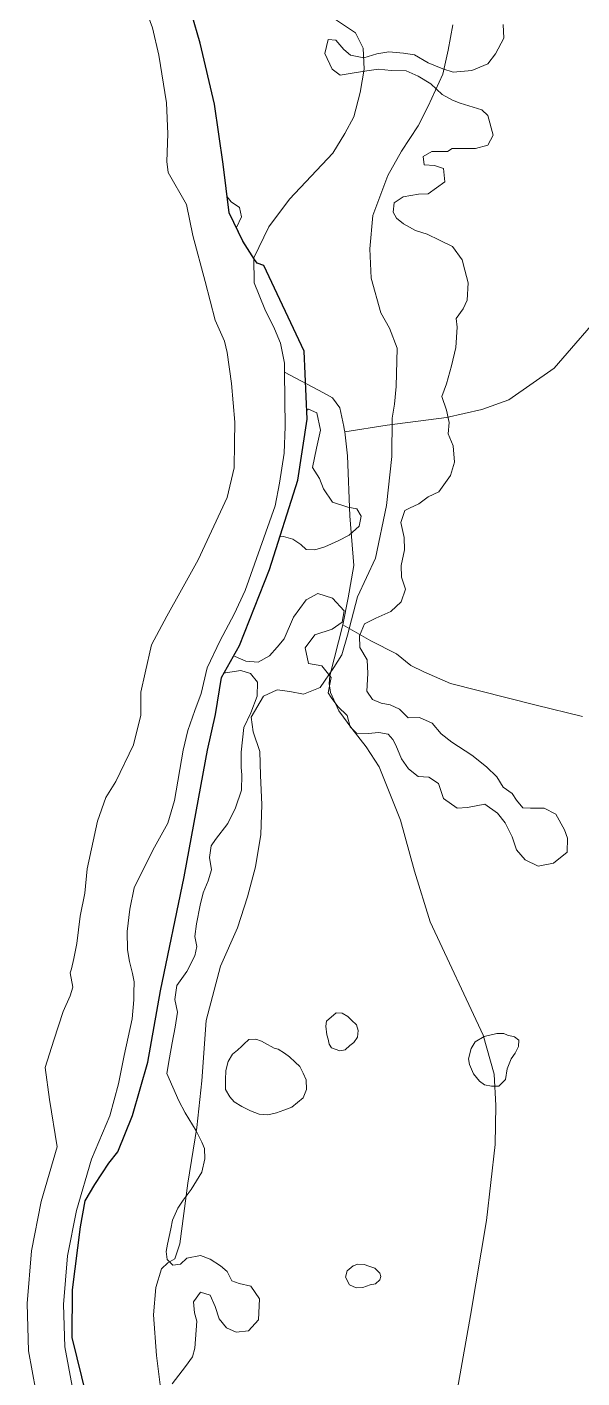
# Model space of a CAD drawing. Header units: metres. Extents: x 4652992 to 4879070, y 2074171 to 2309877.
# Drawn here: x 4653479.9 to 4653539, y 2307479.6 to 2307623.4 of the extents above; entities that cross this region are included whole.
import ezdxf

# ---------------------------------------------------------------- set-up
doc = ezdxf.new("R2010")
doc.units = ezdxf.units.M
doc.header["$MEASUREMENT"] = 0
doc.linetypes.add('DGN Style 3', pattern=[92.779933, 66.271381, -26.508552])
for name, color, linetype, lineweight in [('Level 1', 2, 'Continuous', 0), ('Level 2', 6, 'Continuous', 0), ('Level 20', 30, 'DGN Style 3', 0), ('Level 40', 1, 'Continuous', 0)]:
    doc.layers.add(name, color=color, linetype=linetype, lineweight=lineweight)
doc.layers.add('Limite', color=38, linetype='Continuous', lineweight=0, plot=False)

msp = doc.modelspace()

# ---------------------------------------------------------------- linework, layer by layer
at = {"layer": 'Level 1'}
for points in [[(4653583.761294, 2307629.454531, 1337), (4653579.333681, 2307629.091311, 1331), (4653576.785525, 2307628.509524, 1329), (4653574.408083, 2307627.282717, 1325), (4653572.596926, 2307625.109499, 1322), (4653569.90613, 2307621.621889, 1319), (4653566.29468, 2307616.858095, 1315), (4653563.796694, 2307615.666506, 1313.625), (4653558.629885, 2307613.290713, 1309.5625), (4653555.75049, 2307610.315676, 1308.1875), (4653552.144717, 2307603.135927, 1304.3125), (4653548.044924, 2307598.756289, 1301.5875), (4653541.835329, 2307593.791079, 1298.1625), (4653536.034487, 2307587.104677, 1294.9375), (4653531.202517, 2307583.740298, 1293.35), (4653528.337099, 2307582.712527, 1293.025), (4653524.591128, 2307581.871096, 1292.4125), (4653518.257509, 2307581.032717, 1291.1125), (4653513.743475, 2307580.326109, 1289.653615)], [(4653524.489321, 2307471.241091, 1296.2875), (4653527.149111, 2307486.240725, 1295.2125), (4653528.855288, 2307496.356875, 1293.9875), (4653529.764284, 2307504.466921, 1293.75), (4653529.826479, 2307508.62073, 1293.75), (4653529.64789, 2307511.936892, 1293.75), (4653528.487673, 2307516.105105, 1293.6375), (4653522.855288, 2307528.14728, 1292.9), (4653521.165285, 2307533.561526, 1292.4125), (4653519.692873, 2307538.990908, 1292.125), (4653517.412722, 2307544.653078, 1291.45), (4653516.030886, 2307546.784914, 1291.2125), (4653514.487917, 2307548.73633, 1291.075), (4653513.114687, 2307550.621279, 1290.9375), (4653512.247683, 2307552.582278, 1290.65), (4653512.084292, 2307553.536318, 1290.525), (4653512.165896, 2307554.346133, 1290.375), (4653513.546511, 2307559.785525, 1290.3688), (4653514.125124, 2307562.650515, 1290.275), (4653514.710879, 2307566.099306, 1290.25), (4653514.274477, 2307571.397097, 1290.25), (4653514.042727, 2307577.791323, 1290.0875), (4653513.743475, 2307580.326109, 1289.7789), (4653513.70331, 2307580.666323, 1289.7375), (4653513.651536, 2307580.907291, 1289.6536), (4653513.224917, 2307582.892885, 1288.9625), (4653512.434695, 2307583.953676, 1288.6375), (4653511.471682, 2307584.496889, 1288.35), (4653507.340373, 2307586.706188, 1287.688877)], [(4653539.047488, 2307550.019472, 1295.3), (4653534.1131, 2307551.238283, 1294.6), (4653525.019289, 2307553.539675, 1293.675), (4653522.18268, 2307554.772097, 1293.2375), (4653520.781679, 2307555.470522, 1292.85), (4653519.27112, 2307556.69208, 1292), (4653516.511721, 2307558.066286, 1291), (4653513.546511, 2307559.785525, 1290.3688)]]:
    msp.add_polyline3d(points, dxfattribs=at)
at = {"layer": 'Level 2'}
for points in [[(4653480.8631, 2307478.222719, 1291.3224), (4653480.078676, 2307482.485476, 1291.1474), (4653479.926882, 2307487.533327, 1290.9474), (4653480.390688, 2307493.118899, 1290.7974), (4653481.416079, 2307498.363711, 1290.6974), (4653483.134524, 2307504.209475, 1290.5099), (4653482.310122, 2307509.239077, 1290.2745), (4653481.841677, 2307512.652102, 1290.1403), (4653482.775088, 2307515.56708, 1290.0599), (4653483.78113, 2307518.601687, 1290.0599), (4653484.507326, 2307520.266299, 1290.0496), (4653484.810305, 2307521.205691, 1290.0474), (4653484.515688, 2307522.743532, 1289.9829), (4653484.654482, 2307523.144106, 1289.9478), (4653484.899477, 2307524.265505, 1289.8599), (4653485.243532, 2307525.841311, 1289.8349), (4653485.590884, 2307528.752688, 1289.8349), (4653486.0683, 2307531.208132, 1289.827), (4653486.314272, 2307533.788332, 1289.7893), (4653487.427126, 2307538.867495, 1289.6284), (4653488.322329, 2307541.416079, 1289.5994), (4653489.371279, 2307543.089724, 1289.5629), (4653491.262087, 2307546.99988, 1289.3535), (4653492.058108, 2307550.166689, 1289.2474), (4653492.024721, 2307552.622683, 1289.1956), (4653492.510927, 2307554.678713, 1289.1099), (4653493.166872, 2307557.649477, 1289.1099), (4653494.797915, 2307560.701479, 1289.1099), (4653496.358889, 2307563.499697, 1289.0994), (4653498.14789, 2307566.70093, 1288.9748), (4653501.244875, 2307573.329104, 1288.2459), (4653501.961733, 2307576.509707, 1288.0519), (4653502.007082, 2307579.130129, 1287.9545), (4653502.043886, 2307581.369082, 1287.8599), (4653501.7027, 2307585.474673, 1287.7142), (4653501.243532, 2307588.774477, 1287.6724), (4653500.963686, 2307590.006289, 1287.6724), (4653499.958132, 2307592.214113, 1287.6724), (4653498.873904, 2307596.341677, 1287.6724), (4653497.587527, 2307601.231325, 1287.6724), (4653496.905886, 2307604.534304, 1287.6724), (4653494.948122, 2307607.96448, 1287.6724), (4653494.808108, 2307609.109926, 1287.6724), (4653494.921084, 2307612.073488, 1287.4099), (4653494.766909, 2307615.371279, 1287.0974), (4653493.946108, 2307620.44269, 1286.6099), (4653493.277895, 2307623.356692, 1286.4349), (4653491.103884, 2307629.300722, 1286.0849)], [(4653511.809695, 2307624.88312, 1286.8625), (4653514.889895, 2307622.810488, 1287.1), (4653515.7157, 2307621.184878, 1287.225), (4653515.821108, 2307618.94031, 1287.425), (4653515.383486, 2307616.471316, 1287.6), (4653514.700686, 2307613.868899, 1287.6625), (4653513.762331, 2307612.092531, 1287.6625), (4653512.481692, 2307610.01813, 1287.6625), (4653507.868899, 2307605.100527, 1287.6625), (4653505.662722, 2307602.172915, 1287.6625), (4653504.086123, 2307598.865114, 1287.6625), (4653504.101931, 2307596.208132, 1287.6625), (4653505.258486, 2307593.401491, 1287.6625), (4653506.259524, 2307591.306887, 1287.6625), (4653506.918886, 2307589.778506, 1287.6625), (4653507.32709, 2307587.655276, 1287.6625), (4653507.340373, 2307586.706188, 1287.688877), (4653507.421511, 2307580.908694, 1287.85), (4653507.304323, 2307578.064089, 1287.95), (4653506.803286, 2307574.868899, 1288.075), (4653506.348879, 2307572.465884, 1288.2625), (4653503.141726, 2307563.427126, 1289.0125), (4653501.987124, 2307560.926089, 1289.0875), (4653500.490725, 2307558.127321, 1289.1), (4653499.093508, 2307555.214907, 1289.1), (4653498.474306, 2307552.476687, 1289.1), (4653497.779909, 2307550.680117, 1289.175), (4653497.045107, 2307548.552675, 1289.2375), (4653496.559084, 2307546.434328, 1289.325), (4653495.62488, 2307541.078676, 1289.55), (4653494.921511, 2307538.666689, 1289.5875), (4653493.31769, 2307535.798281, 1289.625), (4653491.342104, 2307531.774294, 1289.775), (4653490.853884, 2307529.502077, 1289.825), (4653490.589297, 2307527.12073, 1289.825), (4653490.639284, 2307525.197085, 1289.825), (4653490.834902, 2307523.95209, 1289.85), (4653491.142275, 2307522.652712, 1289.925), (4653491.32532, 2307521.780703, 1289.9875), (4653491.291079, 2307520.615481, 1290.0375), (4653491.309695, 2307519.84009, 1290.0375), (4653491.127505, 2307517.842287, 1290.05), (4653490.284487, 2307513.917483, 1290.05), (4653489.667483, 2307510.901125, 1290.1375), (4653488.755129, 2307507.515505, 1290.275), (4653486.806704, 2307502.899477, 1290.5), (4653485.201723, 2307497.439272, 1290.6875), (4653484.251894, 2307492.582705, 1290.7875), (4653483.824282, 2307487.430483, 1290.9375), (4653483.960512, 2307482.898684, 1291.1375), (4653484.728274, 2307478.725893, 1291.3125)]]:
    msp.add_polyline3d(points, dxfattribs=at)
at = {"layer": 'Level 20', "linetype": 'Continuous'}
msp.add_polyline3d([(4653494.485498, 2307475.742405, 1295.1384), (4653493.694589, 2307481.984143, 1294.2384), (4653493.386261, 2307486.313155, 1294.2384), (4653493.655281, 2307489.239033, 1294.4384), (4653494.230281, 2307491.218001, 1294.4384), (4653494.925751, 2307491.845883, 1294.4384), (4653495.677938, 2307492.273287, 1294.4384), (4653496.181876, 2307493.885979, 1294.4384), (4653497.046175, 2307500.349417, 1293.7384), (4653497.99832, 2307506.246759, 1293.7384), (4653498.551085, 2307511.227355, 1293.4384), (4653499.001459, 2307517.656573, 1293.1384), (4653500.508447, 2307523.452544, 1293.1384), (4653502.324326, 2307527.538694, 1292.8384), (4653503.40916, 2307530.815759, 1292.5384), (4653504.257813, 2307534.012452, 1291.9384), (4653504.81569, 2307537.470518, 1291.4384), (4653504.932825, 2307540.635859, 1290.9384), (4653504.788248, 2307543.788489, 1290.7384), (4653504.695803, 2307546.283994, 1290.7384), (4653504.008787, 2307548.407052, 1290.6384), (4653503.796645, 2307549.946262, 1290.3384), (4653505.09453, 2307552.178659, 1290.3384), (4653506.570434, 2307552.851417, 1290.3384), (4653507.88576, 2307552.696542, 1290.3384), (4653509.368505, 2307552.414469, 1290.3384), (4653511.139879, 2307553.126199, 1290.3384), (4653512.604706, 2307555.230822, 1290.3384), (4653513.445778, 2307556.59603, 1290.3384), (4653514.040986, 2307558.675271, 1290.3384), (4653515.120873, 2307562.759232, 1290.3384), (4653517.017833, 2307566.883887, 1290.4384), (4653518.185217, 2307572.485383, 1290.6384), (4653518.759883, 2307577.715592, 1290.7384), (4653518.785021, 2307581.806846, 1290.7384), (4653519.057796, 2307583.286608, 1290.9384), (4653519.228741, 2307585.158519, 1290.9384), (4653519.346407, 2307589.230808, 1290.9384), (4653518.517199, 2307591.389179, 1290.9384), (4653517.581145, 2307592.996685, 1290.9384), (4653516.573976, 2307596.712951, 1290.9384), (4653516.434165, 2307599.824345, 1291.1384), (4653516.740419, 2307603.383422, 1291.1384), (4653518.334877, 2307607.647436, 1291.1384), (4653519.793883, 2307610.22352, 1291.1384), (4653521.565852, 2307612.929687, 1291.1384), (4653522.64035, 2307615.007945, 1291.1384), (4653524.180038, 2307618.426315, 1290.9384), (4653524.758685, 2307620.987365, 1290.4384), (4653525.263528, 2307623.661386, 1289.9384)], dxfattribs=at)
at = {"layer": 'Level 40', "color": 3, "elevation": 1296.480073, "flags": 128}
for points in [[(4653513.468554, 2307518.427522), (4653514.081819, 2307518.08664), (4653514.459838, 2307517.700407), (4653514.995776, 2307517.194379), (4653515.192311, 2307516.57282), (4653515.101539, 2307515.870803), (4653514.72179, 2307515.31338), (4653514.296682, 2307514.989285), (4653513.802665, 2307514.543366), (4653513.236404, 2307514.425773), (4653512.344164, 2307514.729494), (4653512.105577, 2307515.13428), (4653511.979583, 2307515.65262), (4653511.845183, 2307516.1276), (4653511.751144, 2307517.044483), (4653511.808316, 2307517.573106), (4653512.840125, 2307518.456616), (4653513.468554, 2307518.427522)], [(4653505.201249, 2307515.272023), (4653506.226594, 2307514.718303), (4653506.655214, 2307514.592236), (4653507.347694, 2307514.191442), (4653507.856945, 2307513.780368), (4653508.472057, 2307513.214396), (4653508.972873, 2307512.759978), (4653509.335845, 2307512.0619), (4653509.646709, 2307511.328731), (4653509.671841, 2307510.289952), (4653509.320519, 2307509.412275), (4653508.132175, 2307508.423082), (4653507.253084, 2307508.094724), (4653506.478174, 2307507.836571), (4653505.572116, 2307507.603192), (4653504.637462, 2307507.689949), (4653503.70951, 2307508.045226), (4653502.798334, 2307508.487273), (4653501.991364, 2307508.999567), (4653501.507188, 2307509.54078), (4653501.065055, 2307510.298895), (4653501.039929, 2307511.33791), (4653501.093823, 2307512.317008), (4653501.330986, 2307513.306399), (4653501.796787, 2307514.07265), (4653502.33484, 2307514.510447), (4653502.777044, 2307514.921398), (4653503.002347, 2307515.148557), (4653503.548774, 2307515.629695), (4653504.281747, 2307515.670842), (4653504.876828, 2307515.468303), (4653505.201249, 2307515.272023)], [(4653516.311369, 2307491.503171), (4653516.949784, 2307491.292816), (4653517.477279, 2307490.743778), (4653517.593179, 2307490.407251), (4653517.473876, 2307490.025192), (4653517.032005, 2307489.61407), (4653516.465814, 2307489.496102), (4653515.691258, 2307489.237613), (4653514.958689, 2307489.195963), (4653514.249639, 2307489.509516), (4653513.816172, 2307490.310572), (4653513.994332, 2307490.99626), (4653514.644636, 2307491.547907), (4653515.131914, 2307491.725701), (4653515.803983, 2307491.688808), (4653516.311369, 2307491.503171)]]:
    msp.add_lwpolyline(points, dxfattribs=at)
at = {"layer": 'Level 40', "color": 3}
for points in [[(4653501.912135, 2307556.47695, 1293.669852), (4653502.533246, 2307557.589041, 1293.697924), (4653505.7264, 2307565.678605, 1293.889592), (4653506.833547, 2307569.148055, 1293.969853), (4653507.219579, 2307569.182008, 1293.969853), (4653508.208699, 2307568.924712, 1293.969853), (4653509.066726, 2307568.348835, 1293.969853), (4653509.657552, 2307567.823912, 1293.969853), (4653510.551519, 2307567.790921, 1293.969853), (4653511.624669, 2307568.104199, 1294.569853), (4653513.049689, 2307568.74309, 1294.869853), (4653514.204119, 2307569.346448, 1294.869853), (4653515.289242, 2307570.306074, 1294.869853), (4653515.494513, 2307571.364842, 1294.869853), (4653515.022587, 2307572.141067, 1294.869853), (4653514.088876, 2307572.319189, 1294.869853), (4653512.459918, 2307572.835817, 1294.869853), (4653511.490252, 2307574.25608, 1294.869853), (4653511.073591, 2307575.380544, 1295.169852), (4653510.332492, 2307576.550973, 1295.169852), (4653510.730162, 2307578.601647, 1295.169852), (4653511.168844, 2307580.507233, 1295.169852), (4653510.768901, 2307582.367157, 1295.169852), (4653509.87386, 2307582.743919, 1295.169852), (4653509.693643, 2307582.597593, 1295.169852), (4653509.429359, 2307588.928381, 1294.199805), (4653507.28306, 2307593.484228, 1293.42881), (4653505.13676, 2307598.040076, 1292.657814), (4653504.422952, 2307598.306196, 1292.541188), (4653504.132805, 2307598.703819, 1292.465831), (4653502.90682, 2307600.651308, 1292.113524), (4653502.213281, 2307602.083912, 1291.869853), (4653502.75117, 2307603.231486, 1291.869853), (4653502.529642, 2307604.238681, 1291.869853), (4653501.668983, 2307604.817013, 1291.869853), (4653501.241262, 2307605.356507, 1291.869853), (4653500.821278, 2307608.83197, 1291.869853), (4653499.882987, 2307615.224129, 1291.869853), (4653498.349642, 2307621.736556, 1291.869853), (4653497.483288, 2307624.794598, 1291.869853)], [(4653530.628962, 2307623.714254, 1295.769853), (4653530.692905, 2307622.263568, 1295.769853), (4653529.814863, 2307620.582862, 1295.769853), (4653528.985434, 2307619.509215, 1295.769853), (4653527.262513, 2307618.812599, 1295.769853), (4653525.296216, 2307618.642163, 1295.769853), (4653524.190104, 2307618.991583, 1295.769853), (4653522.616232, 2307619.642809, 1295.169852), (4653521.171446, 2307620.48258, 1293.969853), (4653519.995778, 2307620.64993, 1293.069853), (4653518.457975, 2307620.81445, 1292.469853), (4653517.163887, 2307620.581202, 1292.469853), (4653515.764208, 2307620.161713, 1292.469853), (4653514.359319, 2307620.431478, 1292.469853), (4653513.646575, 2307621.050161, 1292.469853), (4653512.79744, 2307622.039218, 1292.469853), (4653511.981666, 2307622.127055, 1292.469853), (4653511.618698, 2307620.613552, 1292.469853), (4653512.406077, 2307618.948013, 1292.469853), (4653513.252682, 2307618.303658, 1292.469853), (4653514.547043, 2307618.53701, 1292.469853), (4653516.0986, 2307618.785058, 1293.069853), (4653517.355113, 2307618.951394, 1293.669852), (4653518.692036, 2307618.826971, 1294.269853), (4653520.278026, 2307618.797077, 1294.269853), (4653521.548234, 2307618.209931, 1294.269853), (4653522.913287, 2307617.398649, 1294.269853), (4653524.119031, 2307616.270806, 1294.869853), (4653525.213036, 2307615.645648, 1295.469853), (4653526.024103, 2307615.349396, 1296.069853), (4653528.337736, 2307614.628129, 1296.669852), (4653528.979493, 2307614.026029, 1296.669852), (4653529.539358, 2307611.934491, 1296.669852), (4653528.989602, 2307610.876867, 1296.669852), (4653527.677871, 2307610.512729, 1296.669852), (4653526.297018, 2307610.503922, 1296.669852), (4653525.194821, 2307610.510071, 1296.669852), (4653524.691949, 2307610.196849, 1297.269853), (4653523.033426, 2307610.173092, 1297.269853), (4653522.108244, 2307609.666782, 1297.269853), (4653522.207871, 2307608.758791, 1297.269853), (4653523.296579, 2307608.686773, 1297.269853), (4653524.267663, 2307608.363815, 1297.269853), (4653524.410703, 2307606.968944, 1297.269853), (4653522.642186, 2307605.666987, 1297.269853), (4653521.607102, 2307605.660256, 1297.269853), (4653519.963615, 2307605.359838, 1297.269853), (4653519.012702, 2307604.721493, 1297.269853), (4653518.88739, 2307603.71976, 1297.269853), (4653519.250334, 2307603.103156, 1297.269853), (4653520.001795, 2307602.488371, 1297.869853), (4653521.283186, 2307601.772862, 1298.469853), (4653522.51819, 2307601.399742, 1298.469853), (4653523.834747, 2307600.737952, 1298.469853), (4653525.217548, 2307600.063501, 1298.469853), (4653526.248167, 2307598.637411, 1298.469853), (4653526.521088, 2307597.561244, 1298.469853), (4653526.875629, 2307596.196423, 1298.469853), (4653526.796467, 2307594.368554, 1298.469853), (4653526.339778, 2307593.432045, 1298.469853), (4653525.619326, 2307592.394276, 1297.869853), (4653525.718864, 2307591.48709, 1297.869853), (4653525.575782, 2307589.328253, 1297.869853), (4653525.126303, 2307587.364608, 1297.869853), (4653524.583474, 2307585.466126, 1297.269853), (4653524.089473, 2307584.09145, 1296.369853), (4653524.565316, 2307582.631278, 1296.369853), (4653524.867173, 2307581.341295, 1296.369853), (4653524.769891, 2307580.127571, 1296.369853), (4653525.284109, 2307578.865505, 1296.369853), (4653525.42987, 2307577.126135, 1296.369853), (4653525.015318, 2307575.69912, 1296.369853), (4653523.77939, 2307573.949582, 1296.369853), (4653522.640673, 2307573.413772, 1296.369853), (4653521.634698, 2307572.683953, 1295.769853), (4653520.624703, 2307572.211645, 1294.869853), (4653520.160537, 2307571.957152, 1294.869853), (4653519.703996, 2307570.672014, 1294.869853), (4653520.08858, 2307569.089195, 1294.869853), (4653520.11159, 2307567.781178, 1294.869853), (4653519.749126, 2307566.09773, 1294.269853), (4653519.784992, 2307564.854853, 1294.269853), (4653520.234068, 2307563.601895, 1294.269853), (4653519.76432, 2307562.249356, 1294.269853), (4653518.665739, 2307561.222581, 1294.269853), (4653517.071693, 2307560.496127, 1294.269853), (4653515.849753, 2307559.904748, 1294.269853), (4653515.325975, 2307558.630931, 1294.269853), (4653515.361839, 2307557.387881, 1294.269853), (4653516.144737, 2307556.071304, 1294.269853), (4653516.208826, 2307554.616864, 1294.269853), (4653516.116295, 2307552.711471, 1294.269853), (4653516.709237, 2307551.843194, 1294.269853), (4653517.635795, 2307551.441641, 1294.869853), (4653518.56937, 2307551.264035, 1294.869853), (4653519.584951, 2307550.796357, 1294.869853), (4653520.498112, 2307549.892994, 1295.169852), (4653521.710375, 2307549.918257, 1295.769853), (4653523.0447, 2307549.321797, 1295.769853), (4653523.997336, 2307548.181216, 1295.769853), (4653525.134315, 2307547.279724, 1295.769853), (4653527.294238, 2307545.91995, 1296.669852), (4653528.843919, 2307544.667186, 1296.669852), (4653529.925137, 2307543.598998, 1296.969853), (4653530.610106, 2307542.511111, 1296.969853), (4653531.554788, 2307541.811948, 1297.269853), (4653532.037617, 2307541.104803, 1297.269853), (4653532.706922, 2307540.293862, 1297.269853), (4653533.529502, 2307540.2743, 1297.269853), (4653534.975318, 2307540.273041, 1297.269853), (4653536.226892, 2307539.624991, 1297.269853), (4653537.14123, 2307537.947173, 1297.269853), (4653537.452804, 2307537.067578, 1297.269853), (4653537.437448, 2307535.566419, 1297.269853), (4653535.973899, 2307534.408607, 1297.269853), (4653534.331442, 2307534.105124, 1297.269853), (4653532.946891, 2307534.778261, 1297.269853), (4653532.050222, 2307535.837424, 1297.269853), (4653531.562302, 2307537.229259, 1297.269853), (4653530.837454, 2307538.705581, 1296.969853), (4653530.000742, 2307539.736619, 1296.069853), (4653528.664862, 2307540.675361, 1296.069853), (4653526.806699, 2307540.343477, 1296.069853), (4653525.705057, 2307540.25014, 1295.769853), (4653524.247988, 2307541.280783, 1295.769853), (4653523.730748, 2307542.886707, 1295.769853), (4653522.688429, 2307543.564514, 1295.769853), (4653521.569288, 2307543.653546, 1295.169852), (4653520.551659, 2307544.464265, 1295.169852), (4653519.785222, 2307545.501631, 1295.169852), (4653519.175166, 2307546.98944, 1295.169852), (4653518.877814, 2307547.594714, 1295.169852), (4653518.379403, 2307548.143647, 1294.869853), (4653517.379126, 2307548.33386, 1294.869853), (4653516.24796, 2307548.205841, 1294.869853), (4653515.008997, 2307548.235552, 1294.869853), (4653514.311286, 2307548.917243, 1294.869853), (4653513.995829, 2307550.143911, 1294.869853), (4653513.003074, 2307551.087652, 1294.869853), (4653512.289921, 2307552.046871, 1294.869853), (4653511.99819, 2307552.533411, 1294.269853), (4653512.319258, 2307554.189474, 1294.269853), (4653511.310243, 2307555.411786, 1294.269853), (4653509.90822, 2307555.678614, 1294.269853), (4653509.535986, 2307557.329326, 1294.269853), (4653510.565816, 2307558.713109, 1294.269853), (4653512.414607, 2307559.322681, 1294.269853), (4653513.4622, 2307560.084743, 1294.269853), (4653513.693345, 2307561.276985, 1294.269853), (4653512.430235, 2307562.616514, 1294.269853), (4653510.866561, 2307563.120465, 1294.269853), (4653509.631376, 2307562.462839, 1294.269853), (4653508.298426, 2307560.587335, 1294.269853), (4653507.301789, 2307558.304171, 1294.269853), (4653506.563571, 2307557.42385, 1293.669852), (4653505.756362, 2307556.477463, 1293.669852), (4653504.519833, 2307555.818985, 1293.669852), (4653503.224156, 2307555.928031, 1293.669852), (4653502.072403, 2307556.422235, 1293.669852), (4653501.912135, 2307556.47695, 1293.669852)], [(4653486.291652, 2307477.530274, 1296.555204), (4653484.718112, 2307483.884151, 1296.318662), (4653484.769074, 2307488.964369, 1296.135072), (4653485.617532, 2307495.670017, 1295.890823), (4653486.099992, 2307498.447213, 1295.788962), (4653487.162206, 2307500.191118, 1295.715175), (4653488.62248, 2307502.470077, 1295.617366), (4653489.584308, 2307503.658635, 1295.562113), (4653491.14754, 2307507.524794, 1295.411417), (4653492.780714, 2307513.210104, 1295.197662), (4653494.120623, 2307520.814188, 1294.918645), (4653495.394248, 2307526.891151, 1294.694275), (4653496.667873, 2307532.968113, 1294.469905), (4653498.23207, 2307541.452883, 1294.15813), (4653499.153185, 2307546.425332, 1293.975386), (4653499.987375, 2307550.2547, 1293.833762), (4653500.627014, 2307554.175961, 1293.69019), (4653500.901433, 2307554.667304, 1293.669852), (4653501.043802, 2307554.692661, 1293.669852), (4653502.684175, 2307554.930652, 1293.669852), (4653503.727932, 2307554.594551, 1293.669852), (4653504.45539, 2307553.699836, 1293.669852), (4653504.439841, 2307552.190168, 1293.669852), (4653503.739276, 2307550.42437, 1293.969853), (4653503.017007, 2307548.843422, 1293.969853), (4653502.716097, 2307546.220055, 1293.969853), (4653502.735859, 2307544.595305, 1294.269853), (4653502.794879, 2307543.828329, 1294.269853), (4653502.753634, 2307542.18722, 1294.269853), (4653502.113786, 2307540.316225, 1294.269853), (4653501.299223, 2307538.615733, 1294.269853), (4653500.004156, 2307536.937629, 1294.269853), (4653499.528756, 2307536.272001, 1294.269853), (4653499.351346, 2307535.000096, 1294.269853), (4653499.570337, 2307533.686236, 1294.569853), (4653499.205509, 2307532.519067, 1294.569853), (4653498.681414, 2307531.244693, 1294.569853), (4653498.357649, 2307529.932294, 1294.569853), (4653497.972166, 2307527.944654, 1294.569853), (4653497.781955, 2307526.606874, 1294.569853), (4653497.989916, 2307525.537092, 1294.569853), (4653497.797169, 2307524.54323, 1294.569853), (4653496.932143, 2307522.883257, 1294.269853), (4653495.875753, 2307521.365235, 1294.269853), (4653495.659725, 2307519.894192, 1294.269853), (4653495.950002, 2307518.533466, 1294.269853), (4653495.70826, 2307516.929809, 1294.269853), (4653495.386835, 2307515.272469, 1294.269853), (4653495.078259, 2307513.681386, 1294.269853), (4653494.823643, 2307512.011334, 1294.269853), (4653496.091873, 2307509.084158, 1295.169852), (4653496.770886, 2307507.827634, 1296.369853), (4653497.948399, 2307505.889044, 1297.269853), (4653498.523481, 2307504.707253, 1297.869853), (4653498.807285, 2307504.038117, 1297.869853), (4653498.868555, 2307502.932285, 1297.869853), (4653498.52061, 2307501.493379, 1297.869853), (4653497.405362, 2307499.652145, 1297.869853), (4653496.563786, 2307498.51149, 1297.869853), (4653495.985652, 2307497.663044, 1297.869853), (4653495.397225, 2307496.406113, 1297.869853), (4653495.218078, 2307495.482319, 1297.869853), (4653494.898167, 2307493.832658, 1297.869853), (4653494.744607, 2307493.040807, 1297.869853), (4653494.857069, 2307492.198781, 1297.869853), (4653495.432539, 2307491.611456, 1297.869853), (4653496.281748, 2307491.72492, 1297.869853), (4653496.954491, 2307492.350433, 1297.869853), (4653498.386759, 2307492.627477, 1297.869853), (4653499.41224, 2307492.228885, 1297.869853), (4653500.519471, 2307491.541322, 1297.869853), (4653501.227744, 2307490.929019, 1297.869853), (4653501.726282, 2307489.945945, 1297.869853), (4653502.498466, 2307489.663571, 1297.869853), (4653503.748738, 2307489.359447, 1297.869853), (4653504.661367, 2307488.024837, 1297.869853), (4653504.571693, 2307485.785037, 1297.869853), (4653503.518212, 2307484.615827, 1297.869853), (4653502.178376, 2307484.457943, 1297.869853), (4653501.165819, 2307484.922289, 1297.869853), (4653500.388524, 2307485.889463, 1297.869853), (4653499.953913, 2307487.202446, 1297.869853), (4653499.427218, 2307488.396021, 1297.869853), (4653498.388936, 2307488.728531, 1297.869853), (4653497.639474, 2307487.707053, 1297.869853), (4653497.754448, 2307486.522626, 1297.869853), (4653497.99989, 2307485.655607, 1297.869853), (4653497.78221, 2307482.755501, 1297.869853), (4653497.536587, 2307481.844175, 1297.869853), (4653496.78708, 2307480.822511, 1297.869853), (4653495.392863, 2307478.964515, 1297.869853)], [(4653531.089736, 2307516.097975, 1296.480073), (4653531.823313, 2307515.914116, 1296.480073), (4653532.296675, 2307515.554892, 1296.480073), (4653532.258046, 2307514.888263, 1296.480073), (4653531.897119, 2307514.192795, 1296.480073), (4653531.457288, 2307513.557179, 1296.480073), (4653531.05189, 2307512.516093, 1296.180073), (4653530.877194, 2307511.38046, 1296.180073), (4653530.149966, 2307510.664026, 1296.180073), (4653529.382425, 2307510.674419, 1296.180073), (4653528.640053, 2307510.814903, 1296.180073), (4653528.079066, 2307511.190784, 1296.180073), (4653527.462649, 2307511.98175, 1296.180073), (4653527.019237, 2307512.964763, 1296.180073), (4653526.910077, 2307513.569835, 1296.180073), (4653527.215837, 2307514.680761, 1296.180073), (4653527.620676, 2307515.368322, 1296.180073), (4653528.593217, 2307515.948358, 1296.180073), (4653529.946505, 2307516.269554, 1296.480073), (4653530.670059, 2307516.267318, 1296.480073), (4653531.089736, 2307516.097975, 1296.480073)]]:
    msp.add_polyline3d(points, dxfattribs=at)
at = {"layer": 'Limite', "color": 5, "linetype": 'Continuous', "lineweight": 30}
msp.add_polyline3d([(4653486.291652, 2307477.530274, 1291.540053), (4653484.718112, 2307483.884151, 1291.424706), (4653484.769074, 2307488.964369, 1291.233821), (4653485.617532, 2307495.670017, 1291.57875), (4653486.099992, 2307498.447213, 1291.406113), (4653487.162206, 2307500.191118, 1291.137098), (4653488.62248, 2307502.470077, 1290.935303), (4653489.584308, 2307503.658635, 1291.125656), (4653491.14754, 2307507.524794, 1291.092214), (4653492.780714, 2307513.210104, 1291.169592), (4653494.120623, 2307520.814188, 1291.058706), (4653496.667873, 2307532.968113, 1290.790707), (4653498.23207, 2307541.452883, 1290.60242), (4653499.153185, 2307546.425332, 1290.426857), (4653499.987375, 2307550.2547, 1290.070384), (4653500.627014, 2307554.175961, 1289.653832), (4653502.533246, 2307557.589041, 1289.574551), (4653505.7264, 2307565.678605, 1289.884563), (4653508.763955, 2307575.197344, 1290.046809), (4653509.730937, 2307581.70424, 1288.872347), (4653509.429359, 2307588.928381, 1288.489288), (4653505.13676, 2307598.040076, 1288.542033), (4653504.422952, 2307598.306196, 1288.513398), (4653504.132805, 2307598.703819, 1288.524498), (4653502.90682, 2307600.651308, 1288.482161), (4653501.44494, 2307603.671033, 1288.31661), (4653500.821278, 2307608.83197, 1287.712475), (4653499.882987, 2307615.224129, 1286.93051), (4653498.349642, 2307621.736556, 1286.790185), (4653497.483288, 2307624.794598, 1286.554785)], dxfattribs=at)

doc.saveas('drawing.dxf')
